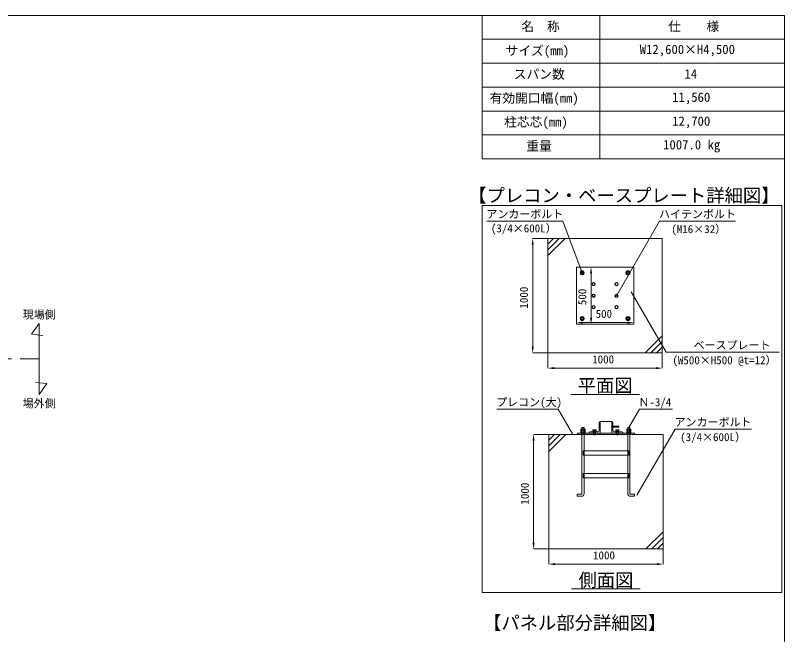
# Model space of a CAD drawing. Units: millimetres, scale not verified. Extents: x 2437 to 26587, y -17325 to 17325.
# Drawn here: x 18518 to 26587, y -7164 to -675 of the extents above; entities that cross this region are included whole.
import ezdxf
from ezdxf.enums import TextEntityAlignment as Align

# ---------------------------------------------------------------- set-up
doc = ezdxf.new("R2010")
doc.units = ezdxf.units.MM
doc.header["$LTSCALE"] = 90
doc.linetypes.add('CHAIN2', pattern=[12, 9, -1, 1, -1])
doc.linetypes.add('DASHED1', pattern=[1.8, 1.2, -0.6])
for name, color, linetype, lineweight in [('0-6_ﾎﾞﾙﾄ類', 2, 'Continuous', 18), ('0-9_基礎工事用PCA大', 7, 'Continuous', 18), ('0-A_図面枠', 7, 'Continuous', 18), ('0-B_寸法', 3, 'Continuous', 18), ('0-D_大型柱', 7, 'Continuous', 18), ('1-4_通芯', 1, 'CHAIN2', 18), ('1-6_表', 7, 'Continuous', 18), ('1-9_文字', 7, 'Continuous', 18)]:
    doc.layers.add(name, color=color, linetype=linetype, lineweight=lineweight)
doc.styles.add('ＭＳ ゴシック', font='')
doc.styles.get('ＭＳ ゴシック').set_extended_font_data('MS Gothic')

msp = doc.modelspace()

# ---------------------------------------------------------------- linework, layer by layer
at = {"layer": '0-6_ﾎﾞﾙﾄ類'}
for p, q in [((24461.31, -5027.85), (24461.31, -5010.36)), ((24461.31, -5031.28), (24461.31, -5048.77)), ((24484.17, -5027.85), (24484.17, -5010.36)), ((24484.17, -5031.28), (24484.17, -5048.77)), ((24578.53, -5019.48), (24576.34, -5020.75)), ((24576.34, -5020.75), (24576.34, -5031.24)), ((24609.13, -5031.24), (24576.34, -5031.24)), ((24606.94, -5019.48), (24578.53, -5019.48)), ((24606.23, -5031.49), (24579.24, -5031.49)), ((24583.14, -5066.28), (24583.14, -5039.88)), ((24584.53, -5020.75), (24584.53, -5031.24)), ((24592.59, -5035.09), (24591.3, -5039.88)), ((24594.17, -5035.09), (24592.89, -5039.88)), ((24600.86, -5069.65), (24600.86, -5039.88)), ((24602.34, -5066.28), (24600.86, -5069.65)), ((24600.93, -5020.75), (24600.93, -5031.24)), ((24602.34, -5066.28), (24602.34, -5039.88)), ((24606.94, -5019.48), (24609.13, -5020.75)), ((24609.13, -5020.75), (24609.13, -5031.24)), ((24818.53, -5019.48), (24816.34, -5020.75)), ((24816.34, -5020.75), (24816.34, -5031.24)), ((24849.13, -5031.24), (24816.34, -5031.24)), ((24846.94, -5019.48), (24818.53, -5019.48)), ((24846.23, -5031.49), (24819.25, -5031.49)), ((24823.13, -5066.28), (24823.13, -5039.88)), ((24824.54, -5020.75), (24824.54, -5031.24)), ((24832.58, -5035.09), (24831.31, -5039.88)), ((24834.17, -5035.09), (24832.89, -5039.88)), ((24840.86, -5069.65), (24840.86, -5039.88)), ((24842.34, -5066.28), (24840.86, -5069.65)), ((24840.94, -5020.75), (24840.94, -5031.24)), ((24842.34, -5066.28), (24842.34, -5039.88)), ((24846.94, -5019.48), (24849.13, -5020.75)), ((24849.13, -5020.75), (24849.13, -5031.24)), ((24941.3, -5027.85), (24941.3, -5010.36)), ((24941.3, -5031.28), (24941.3, -5048.77)), ((24964.16, -5027.85), (24964.16, -5010.36)), ((24964.16, -5031.28), (24964.16, -5048.77))]:
    msp.add_line(p, q, dxfattribs=at)
for points in [[(24474.77, -3353.33), (24485.86, -3372.53), (24474.77, -3391.73), (24452.6, -3391.73), (24441.52, -3372.53), (24452.6, -3353.33)], [(24932.6, -3353.33), (24921.52, -3372.53), (24932.6, -3391.73), (24954.78, -3391.73), (24965.86, -3372.53), (24954.78, -3353.33)], [(24575.49, -3478.33), (24567.29, -3492.53), (24575.49, -3506.73), (24591.89, -3506.73), (24600.09, -3492.53), (24591.89, -3478.33)], [(24815.49, -3478.33), (24807.29, -3492.53), (24815.49, -3506.73), (24831.89, -3506.73), (24840.09, -3492.53), (24831.89, -3478.33)], [(24575.49, -3598.33), (24567.29, -3612.53), (24575.49, -3626.73), (24591.89, -3626.73), (24600.09, -3612.53), (24591.89, -3598.33)], [(24815.49, -3598.33), (24807.29, -3612.53), (24815.49, -3626.73), (24831.89, -3626.73), (24840.09, -3612.53), (24831.89, -3598.33)], [(24575.49, -3718.33), (24567.29, -3732.53), (24575.49, -3746.74), (24591.89, -3746.74), (24600.09, -3732.53), (24591.89, -3718.33)], [(24815.49, -3718.33), (24807.29, -3732.53), (24815.49, -3746.74), (24831.89, -3746.74), (24840.09, -3732.53), (24831.89, -3718.33)], [(24474.77, -3871.73), (24485.86, -3852.53), (24474.77, -3833.33), (24452.6, -3833.33), (24441.52, -3852.53), (24452.6, -3871.73)], [(24932.6, -3871.73), (24921.52, -3852.53), (24932.6, -3833.33), (24954.78, -3833.33), (24965.86, -3852.53), (24954.78, -3871.73)], [(24450.57, -5027.85), (24450.57, -5010.36), (24494.9, -5010.36), (24494.9, -5027.85), (24491.93, -5029.56), (24453.54, -5029.56)], [(24450.57, -5031.28), (24450.57, -5048.77), (24494.9, -5048.77), (24494.9, -5031.28), (24491.93, -5029.56), (24453.54, -5029.56)], [(24451.14, -5048.77), (24494.34, -5048.77), (24494.34, -5051.88), (24451.14, -5051.88)], [(24575.94, -5031.49), (24575.94, -5035.09), (24609.54, -5035.09), (24609.54, -5031.49)], [(24609.54, -5035.09), (24575.94, -5035.09), (24575.94, -5039.88), (24609.54, -5039.88)], [(24815.93, -5031.49), (24815.93, -5035.09), (24849.54, -5035.09), (24849.54, -5031.49)], [(24849.54, -5035.09), (24815.93, -5035.09), (24815.93, -5039.88), (24849.54, -5039.88)], [(24930.57, -5027.85), (24930.57, -5010.36), (24974.91, -5010.36), (24974.91, -5027.85), (24971.94, -5029.56), (24933.54, -5029.56)], [(24930.57, -5031.28), (24930.57, -5048.77), (24974.91, -5048.77), (24974.91, -5031.28), (24971.94, -5029.56), (24933.54, -5029.56)], [(24931.13, -5048.77), (24974.33, -5048.77), (24974.33, -5051.88), (24931.13, -5051.88)]]:
    msp.add_lwpolyline(points, close=True, dxfattribs=at)
for points in [[(24602.34, -5066.28), (24583.14, -5066.28), (24584.61, -5069.65)], [(24600.86, -5069.65), (24584.61, -5069.65), (24584.61, -5039.88)], [(24842.34, -5066.28), (24823.13, -5066.28), (24824.61, -5069.65)], [(24840.86, -5069.65), (24824.61, -5069.65), (24824.61, -5039.88)]]:
    msp.add_lwpolyline(points, dxfattribs=at)
for centre, radius in [((24463.69, -3372.53), 19.2), ((24463.69, -3372.53), 11.43), ((24463.69, -3372.53), 9.7), ((24943.69, -3372.53), 19.2), ((24943.69, -3372.53), 11.43), ((24943.69, -3372.53), 9.7), ((24583.69, -3492.53), 16.8), ((24583.69, -3492.53), 14.2), ((24823.69, -3492.53), 16.8), ((24823.69, -3492.53), 14.2), ((24583.69, -3612.53), 16.8), ((24583.69, -3612.53), 14.2), ((24823.69, -3612.53), 16.8), ((24823.69, -3612.53), 14.2), ((24583.69, -3732.53), 16.8), ((24583.69, -3732.53), 14.2), ((24823.69, -3732.53), 16.8), ((24823.69, -3732.53), 14.2), ((24463.69, -3852.53), 19.2), ((24463.69, -3852.53), 11.43), ((24463.69, -3852.53), 9.7), ((24943.69, -3852.53), 19.2), ((24943.69, -3852.53), 11.43), ((24943.69, -3852.53), 9.7)]:
    msp.add_circle(centre, radius, dxfattribs=at)
for centre, radius, start, end in [((24463.69, -3372.53), 21.6, 122.734, 177.266), ((24463.69, -3372.53), 21.6, 182.734, 237.266), ((24463.69, -3372.53), 21.6, 62.734, 117.266), ((24463.69, -3372.53), 21.6, 2.734, 57.266), ((24463.69, -3372.53), 21.6, 302.734, 357.266), ((24943.69, -3372.53), 21.6, 122.734, 177.266), ((24943.69, -3372.53), 21.6, 182.734, 237.266), ((24943.69, -3372.53), 21.6, 62.734, 117.266), ((24943.69, -3372.53), 21.6, 2.734, 57.266), ((24943.69, -3372.53), 21.6, 302.734, 357.266), ((24463.69, -3372.53), 21.6, 242.734, 297.266), ((24943.69, -3372.53), 21.6, 242.734, 297.266), ((24463.69, -3852.53), 21.6, 122.734, 177.266), ((24463.69, -3852.53), 21.6, 182.734, 237.266), ((24463.69, -3852.53), 21.6, 62.734, 117.266), ((24463.69, -3852.53), 21.6, 242.734, 297.266), ((24463.69, -3852.53), 21.6, 2.734, 57.266), ((24463.69, -3852.53), 21.6, 302.734, 357.266), ((24943.69, -3852.53), 21.6, 122.734, 177.266), ((24943.69, -3852.53), 21.6, 182.734, 237.266), ((24943.69, -3852.53), 21.6, 62.734, 117.266), ((24943.69, -3852.53), 21.6, 242.734, 297.266), ((24943.69, -3852.53), 21.6, 2.734, 57.266), ((24943.69, -3852.53), 21.6, 302.734, 357.266), ((24455.93, -5018.54), 10.74, 240, 300), ((24455.93, -5040.59), 10.74, 60, 120), ((24472.74, -4990.62), 38.94, 252.932, 287.068), ((24472.74, -5068.5), 38.94, 72.932, 107.068), ((24489.54, -5018.56), 10.73, 239.975, 300.025), ((24489.54, -5040.57), 10.73, 59.975, 120.025), ((24580.44, -5026.74), 7.26, 55.616, 124.384), ((24579.24, -5031.24), 0.243, 180, 270), ((24592.73, -5046.62), 27.14, 72.412, 107.588), ((24605.04, -5026.74), 7.26, 55.616, 124.384), ((24606.23, -5031.24), 0.243, 270, 0), ((24820.43, -5026.74), 7.26, 55.616, 124.384), ((24819.25, -5031.24), 0.243, 180, 270), ((24832.74, -5046.62), 27.14, 72.412, 107.588), ((24845.04, -5026.74), 7.26, 55.616, 124.384), ((24846.23, -5031.24), 0.243, 270, 0), ((24935.94, -5018.54), 10.74, 240, 300), ((24935.94, -5040.59), 10.74, 60, 120), ((24952.73, -4990.62), 38.94, 252.932, 287.068), ((24952.73, -5068.5), 38.94, 72.932, 107.068), ((24969.54, -5018.56), 10.73, 239.975, 300.025), ((24969.54, -5040.57), 10.73, 59.975, 120.025)]:
    msp.add_arc(centre, radius, start, end, dxfattribs=at)
at = {"layer": '0-9_基礎工事用PCA大'}
for p, q in [((24103.69, -3192.53), (24283.69, -3012.53)), ((24103.69, -3132.53), (24223.69, -3012.53)), ((24103.69, -3072.53), (24163.69, -3012.53)), ((25303.69, -4032.53), (25123.69, -4212.53)), ((25303.69, -4092.53), (25183.69, -4212.53)), ((25303.69, -4152.53), (25243.69, -4212.53)), ((24112.74, -5246.28), (24292.74, -5066.28)), ((24112.74, -5186.29), (24232.73, -5066.28)), ((24112.74, -5126.28), (24172.74, -5066.28)), ((24484.17, -5282.28), (24484.17, -5476.68)), ((24941.3, -5282.28), (24941.3, -5476.68)), ((24484.17, -5522.28), (24484.17, -5686.69)), ((24941.3, -5522.28), (24941.3, -5686.69)), ((25312.73, -6086.29), (25132.73, -6266.29)), ((25312.73, -6146.28), (25192.74, -6266.29)), ((25312.73, -6206.28), (25252.74, -6266.29))]:
    msp.add_line(p, q, dxfattribs=at)
at = {"layer": '0-9_基礎工事用PCA大', "linetype": 'DASHED1'}
for p, q in [((24455.11, -5051.88), (24455.11, -5066.28)), ((24490.74, -5051.88), (24490.74, -5066.28)), ((24583.14, -5051.88), (24583.14, -5066.28)), ((24602.34, -5051.88), (24602.34, -5066.28)), ((24823.13, -5051.88), (24823.13, -5066.28)), ((24842.34, -5051.88), (24842.34, -5066.28)), ((24934.73, -5051.88), (24934.73, -5066.28)), ((24970.73, -5051.88), (24970.73, -5066.28)), ((24484.17, -5236.69), (24484.17, -5282.28)), ((24941.3, -5236.69), (24941.3, -5282.28)), ((24484.17, -5476.68), (24484.17, -5522.28)), ((24941.3, -5476.68), (24941.3, -5522.28))]:
    msp.add_line(p, q, dxfattribs=at)
at = {"layer": '0-9_基礎工事用PCA大'}
for points in [[(24103.69, -4212.53), (25303.69, -4212.53), (25303.69, -3012.53), (24103.69, -3012.53)], [(24403.69, -3312.53), (25003.69, -3312.53), (25003.69, -3912.53), (24403.69, -3912.53)], [(24112.74, -6266.29), (25312.73, -6266.29), (25312.73, -5066.28), (24112.74, -5066.28)], [(24412.73, -5066.28), (25012.74, -5066.28), (25012.74, -5051.88), (24412.73, -5051.88)], [(24472.74, -5236.69), (24952.73, -5236.69), (24952.73, -5282.28), (24472.74, -5282.28)], [(24472.74, -5476.68), (24952.73, -5476.68), (24952.73, -5522.28), (24472.74, -5522.28)]]:
    msp.add_lwpolyline(points, close=True, dxfattribs=at)
for points in [[(24461.31, -5686.62), (24461.31, -4994.28), (24484.17, -4994.28), (24484.17, -5236.69)], [(24461.31, -5069.29), (24464.3, -5066.28), (24464.3, -4994.28), (24481.17, -4994.28), (24481.17, -5066.28), (24484.17, -5069.29)], [(24964.16, -5686.62), (24964.16, -4994.28), (24941.3, -4994.28), (24941.3, -5236.69)], [(24964.16, -5069.29), (24961.17, -5066.28), (24961.17, -4994.28), (24944.31, -4994.28), (24944.31, -5066.28), (24941.3, -5069.29)], [(24456.56, -5714.28), (24412.17, -5714.28), (24412.17, -5691.42), (24456.51, -5691.42)], [(24968.91, -5714.28), (25013.3, -5714.28), (25013.3, -5691.42), (24968.97, -5691.42)]]:
    msp.add_lwpolyline(points, dxfattribs=at)
for centre, radius, start, end in [((24456.51, -5686.62), 4.8, 270, 0), ((24456.56, -5686.69), 27.6, 270, 0), ((24968.91, -5686.69), 27.6, 180, 270), ((24968.97, -5686.62), 4.8, 180, 270)]:
    msp.add_arc(centre, radius, start, end, dxfattribs=at)
at = {"layer": '0-A_図面枠'}
for points in [[(2436.88, -675), (26586.88, -675), (26586.88, -17325), (2436.88, -17325)], [(23413.12, -2667.14), (26557.04, -2667.14), (26557.04, -6721.4), (23413.12, -6721.4)]]:
    msp.add_lwpolyline(points, close=True, dxfattribs=at)
at = {"layer": '0-B_寸法'}
for p, q in [((24102.49, -3012.53), (23943.12, -3012.53)), ((23944.33, -3078.53), (23944.33, -4146.53)), ((24404.89, -3312.53), (24557.65, -3312.53)), ((24556.45, -3378.53), (24556.45, -3846.53)), ((24403.69, -3911.33), (24403.69, -3893.33)), ((24469.69, -3894.53), (24937.69, -3894.53)), ((24542.89, -3912.53), (24557.65, -3912.53)), ((24102.49, -4212.53), (23943.12, -4212.53)), ((24103.69, -4213.73), (24103.69, -4373.09)), ((25303.69, -4213.73), (25303.69, -4373.09)), ((24169.69, -4371.89), (25237.69, -4371.89)), ((24111.54, -5066.28), (23952.18, -5066.28)), ((23953.37, -5132.29), (23953.37, -6200.28)), ((24111.54, -6266.29), (23952.18, -6266.29)), ((24112.74, -6267.48), (24112.74, -6426.85)), ((25312.73, -6267.48), (25312.73, -6426.85)), ((24178.73, -6425.65), (25246.74, -6425.65))]:
    msp.add_line(p, q, dxfattribs=at)
at = {"layer": '0-B_寸法', "color": 91}
for points in [[(23933.32, -3078.53), (23944.33, -3012.53), (23955.33, -3078.53)], [(24545.45, -3378.53), (24556.45, -3312.53), (24567.45, -3378.53)], [(24545.45, -3846.53), (24556.45, -3912.53), (24567.45, -3846.53)], [(24469.69, -3883.54), (24403.69, -3894.53), (24469.69, -3905.53)], [(24937.69, -3883.54), (25003.69, -3894.53), (24937.69, -3905.53)], [(23933.32, -4146.53), (23944.33, -4212.53), (23955.33, -4146.53)], [(24169.69, -4360.9), (24103.69, -4371.89), (24169.69, -4382.89)], [(25237.69, -4360.9), (25303.69, -4371.89), (25237.69, -4382.89)], [(23942.38, -5132.29), (23953.37, -5066.28), (23964.37, -5132.29)], [(23942.38, -6200.28), (23953.37, -6266.29), (23964.37, -6200.28)], [(24178.73, -6414.65), (24112.74, -6425.65), (24178.73, -6436.65)], [(25246.74, -6414.65), (25312.73, -6425.65), (25246.74, -6436.65)]]:
    msp.add_solid(points, dxfattribs=at)
at = {"layer": '0-D_大型柱'}
for p, q in [((24640.74, -4943.88), (24640.74, -5027.89)), ((24772.73, -4931.88), (24652.74, -4931.88)), ((24784.74, -4943.88), (24784.74, -5027.89)), ((24628.73, -5039.88), (24544.74, -5039.88)), ((24772.73, -5051.88), (24652.74, -5051.88)), ((24796.74, -5039.88), (24880.73, -5039.88))]:
    msp.add_line(p, q, dxfattribs=at)
at = {"layer": '0-D_大型柱', "linetype": 'DASHED1'}
for p, q in [((24580.74, -5039.88), (24580.74, -5051.88)), ((24604.74, -5039.88), (24604.74, -5051.88)), ((24820.74, -5039.88), (24820.74, -5051.88)), ((24844.73, -5039.88), (24844.73, -5051.88))]:
    msp.add_line(p, q, dxfattribs=at)
at = {"layer": '0-D_大型柱'}
for points in [[(24532.74, -5051.88), (24652.74, -5051.88), (24652.74, -4931.88)], [(24892.74, -5051.88), (24772.73, -5051.88), (24772.73, -4931.88)], [(24843.54, -4979.88), (24784.74, -4979.88), (24784.74, -4991.89), (24843.54, -4991.89)]]:
    msp.add_lwpolyline(points, dxfattribs=at)
for centre, radius, start, end in [((24652.74, -4943.88), 12, 90, 180), ((24772.73, -4943.88), 12, 0, 90), ((24843.54, -4985.88), 6, 270, 90), ((24544.74, -5051.88), 12, 90, 180), ((24628.73, -5027.89), 12, 270, 0), ((24796.74, -5027.89), 12, 180, 270), ((24880.73, -5051.88), 12, 0, 90)]:
    msp.add_arc(centre, radius, start, end, dxfattribs=at)
at = {"layer": '1-4_通芯'}
msp.add_line((4526.88, -4275), (18767.88, -4275), dxfattribs=at)
at = {"layer": '1-6_表'}
for p, q in [((23413.12, -675), (26586.88, -675)), ((23413.12, -675), (23413.12, -2178.36)), ((24649.22, -675), (24649.22, -2178.36)), ((26586.88, -675), (26586.88, -2178.36)), ((23413.12, -925.56), (26586.88, -925.56)), ((23413.12, -1176.12), (26586.88, -1176.12)), ((23413.12, -1426.68), (26586.88, -1426.68)), ((23413.12, -1677.24), (26586.88, -1677.24)), ((23413.12, -1927.8), (26586.88, -1927.8)), ((23413.12, -2178.36), (26586.88, -2178.36))]:
    msp.add_line(p, q, dxfattribs=at)
at = {"layer": '1-9_文字'}
for p, q in [((23464.86, -2831.71), (24258.68, -2831.71)), ((24259.11, -2831.71), (24258.68, -2831.71)), ((24463.69, -3372.53), (24259.11, -2831.71)), ((24823.69, -3612.53), (25274.5, -2831.71)), ((25274.5, -2831.71), (25274.93, -2831.71)), ((25274.93, -2831.71), (26071.81, -2831.71)), ((24978.08, -3573.4), (25343.22, -4205.84)), ((25343.22, -4205.84), (25343.65, -4205.84)), ((25343.65, -4205.84), (26531.21, -4205.84)), ((24343.69, -4648.05), (25063.69, -4648.05)), ((23567.84, -4802.51), (24212.34, -4802.51)), ((24212.77, -4802.51), (24212.34, -4802.51)), ((24365.06, -5066.28), (24212.77, -4802.51)), ((24952.73, -4994.28), (25063.46, -4802.51)), ((25063.46, -4802.51), (25063.89, -4802.51)), ((25063.89, -4802.51), (25411.8, -4802.51)), ((25038.17, -5702.48), (25437.04, -5011.62)), ((25437.04, -5011.62), (25437.47, -5011.62)), ((25437.47, -5011.62), (26237.93, -5011.62)), ((24352.74, -6686.28), (25072.74, -6686.28))]:
    msp.add_line(p, q, dxfattribs=at)
for points in [[(18767.88, -3903.06), (18687.79, -4016.58), (18806.59, -4029.08)], [(18767.88, -3903.06), (18767.88, -4646.94), (18847.97, -4533.42), (18729.17, -4520.92)]]:
    msp.add_lwpolyline(points, dxfattribs=at)

# ---------------------------------------------------------------- texts
at = {"layer": '0-B_寸法', "style": 'ＭＳ ゴシック'}
for s, p in [('1000', (23919.85, -3748.04)), ('500', (24531.97, -3711.74)), ('1000', (23928.89, -5801.8))]:
    msp.add_text(s, height=84.46, rotation=90, dxfattribs=at).set_placement(p, align=Align.BOTTOM_LEFT)
for s, p in [('500', (24604.49, -3870.05)), ('1000', (24568.18, -4347.41)), ('1000', (24577.23, -6401.17))]:
    msp.add_text(s, height=84.46, dxfattribs=at).set_placement(p, align=Align.BOTTOM_LEFT)
at = {"layer": '1-6_表', "style": 'ＭＳ ゴシック'}
for s, p in [('名\u3000称', (23826.82, -868.21)), ('仕\u3000\u3000様', (25365.65, -869.1)), ('サイズ(mm)', (23660.14, -1122.63)), ('W12,600×H4,500', (25066.68, -1109.29)), ('スパン数', (23745.85, -1368.75)), ('14', (25536.48, -1366.96)), ('有効開口幅(mm)', (23492.56, -1620.19)), ('11,560', (25407.47, -1610.41)), ('柱芯芯(mm)', (23645.01, -1869.87)), ('12,700', (25407.47, -1860.97)), ('重量', (23878.12, -2121.9)), ('1007.0 kg', (25311.97, -2108.56))]:
    msp.add_text(s, height=97.97, dxfattribs=at).set_placement(p, align=Align.BOTTOM_LEFT)
at = {"layer": '1-9_文字', "style": 'ＭＳ ゴシック'}
for s, height, p in [('【プレコン・ベースプレート詳細図】 ', 140.8, (23268.33, -2674.34)), ('アンカーボルト', 84.46, (23458.72, -2825.23)), ('ハイテンボルト', 84.46, (25269.48, -2825.23)), ('(3/4×600L）', 84.46, (23505.63, -2974.25)), ('(M16×32）', 84.46, (25398.36, -2982.43)), ('現場側', 84.46, (18595.08, -3878.58)), ('   \u3000ベースプレート\u3000\u3000\u3000', 84.46, (25344.85, -4199.36)), ('(W500×H500 @t=12）', 84.46, (25410.02, -4356.56)), ('平面図', 140.8, (24415.69, -4667.25)), ('プレコン(大)', 84.46, (23561.2, -4796.03)), ('Ｎ-3/4', 84.46, (25053.33, -4796.03)), ('場外側', 84.46, (18595.08, -4809.66)), ('アンカーボルト\u3000', 84.46, (25432.53, -5005.14)), ('(3/4×600L）', 84.46, (25491.35, -5162.35)), ('側面図', 140.8, (24424.74, -6705.49)), ('【パネル部分詳細図】', 140.8, (23423.96, -7152.97))]:
    msp.add_text(s, height=height, dxfattribs=at).set_placement(p, align=Align.BOTTOM_LEFT)

doc.saveas('drawing.dxf')
